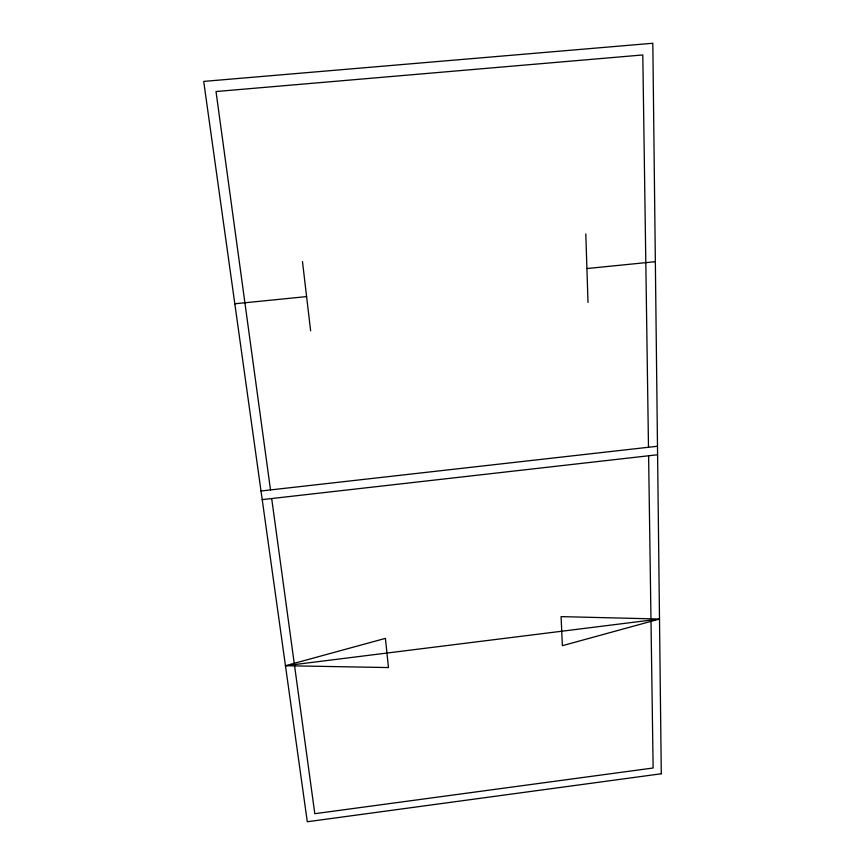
<?xml version="1.0" encoding="UTF-8"?>
<svg xmlns="http://www.w3.org/2000/svg" width="865" height="865" viewBox="0 0 865 865"><rect width="100%" height="100%" fill="white"/><g stroke="black" fill="none" stroke-linecap="round" stroke-linejoin="round"><path stroke-width="1.3" d="M659.498 619.026L562.38 645.69L561.082 616.615L659.498 619.026L285.461 665.715L385.422 638.37L388.471 667.564L285.461 665.715M262.214 499.613L657.595 454.752M261.014 490.996L657.497 446.243M234.815 303.777L306.599 296.598M586.924 268.539L655.356 261.695M270.507 489.925L216.012 91.539L642.803 54.949L648.49 447.259M271.686 498.543L314.806 813.695L653.129 768.001L648.609 455.779M302.48 261.608L310.632 330.852M585.8 233.928L588.016 302.447M661.293 773.764L307.291 821.75L203.708 81.407L652.816 43.25L661.293 773.764"/></g></svg>
